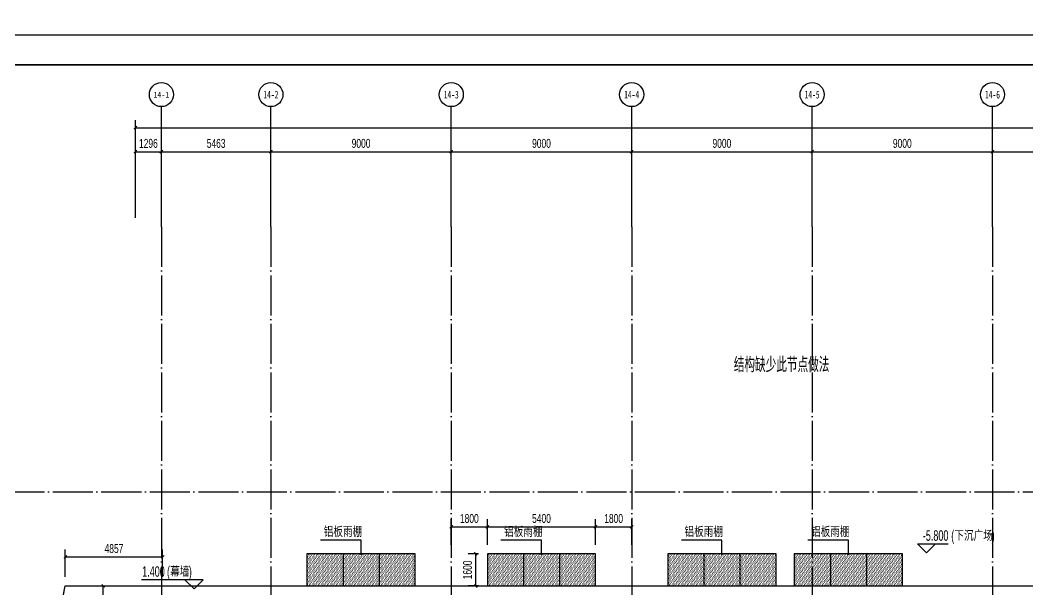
# Model space of a CAD drawing. Extents: x -409435 to 356702, y -107829 to 330904.
# Drawn here: x -7109 to 43164, y 35905 to 64333 of the extents above; entities that cross this region are included whole.
import ezdxf
from ezdxf.enums import TextEntityAlignment as Align
from ezdxf.xclip import XClip

# ---------------------------------------------------------------- set-up
doc = ezdxf.new("R2010")
doc.units = 0
doc.header["$LTSCALE"] = 1000
doc.header["$MEASUREMENT"] = 0
doc.header["$XCLIPFRAME"] = 0
doc.linetypes.add('104-14# 核心筒$0$DOTE', pattern=[2.42, 2, -0.2, 0.02, -0.2])
doc.linetypes.add('X-104 14#平面$0$PHANTOM2', pattern=[1.25, 0.625, -0.125, 0.125, -0.125, 0.125, -0.125])
for name, color, linetype in [('01-标注_尺寸', 124, 'Continuous'), ('104-14# 核心筒$0$01-标注_轴线坐标', 132, 'Continuous'), ('104-14# 核心筒$0$A_AXIS-轴线', 36, '104-14# 核心筒$0$DOTE'), ('104-14# 核心筒$0$AXIS_TEXT', 7, 'Continuous'), ('AXIS_TEXT', 7, 'Continuous'), ('X-104 14#平面$0$01-标注_标高', 200, 'Continuous'), ('X-104 14#平面$0$01-标注_符号', 200, 'Continuous'), ('X-104 14#平面$0$02-TEXT_标注', 130, 'Continuous'), ('X-104 14#平面$0$A-C_玻璃幕墙', 140, 'Continuous'), ('X-104 14#平面$0$A-O_屋面', 201, 'Continuous'), ('X-104 14#平面$0$EH_玻璃', 156, 'Continuous')]:
    doc.layers.add(name, color=color, linetype=linetype)
doc.styles.add('104-14# 核心筒$0$_TCH_AXIS', font='STXIHEI_0.TTF', dxfattribs={"width": 0.8})
doc.styles.add('104-14# 核心筒$0$_TCH_DIM_T3', font='ros.shx', dxfattribs={"width": 0.705882, "bigfont": 'jd.shx'})
doc.styles.add('_TCH_DIM_T3', font='ros.shx', dxfattribs={"width": 0.705882, "bigfont": 'jd.shx'})
doc.styles.add('COMPLEX', font='COMPLEX')
doc.styles.add('X-104 14#平面$0$_TCH_DIM', font='ros.shx', dxfattribs={"width": 0.8, "bigfont": 'jd.shx'})
doc.styles.add('X-104 14#平面$0$_TCH_LABEL', font='ros1.shx', dxfattribs={"width": 0.75, "bigfont": 'jd.shx'})
doc.dimstyles.new('104-14# 核心筒$0$_TCH_ARCH&&150', dxfattribs={"dimtxt": 446.25, "dimasz": 150, "dimexe": 375, "dimexo": 450, "dimgap": 189.375, "dimtad": 1, "dimdec": 0, "dimzin": 0, "dimdsep": 46, "dimtxsty": '104-14# 核心筒$0$_TCH_DIM_T3', "dimblk": '104-14# 核心筒$0$_ArchTick', "dimcen": 0.09, "dimclrt": 7, "dimazin": 2, "dimtfac": 1, "dimtdec": 0, "dimtix": 1, "dimtmove": 2, "dimatfit": 3, "dimfxl": 0, "dimtolj": 1, "dimtzin": 0, "dimarcsym": 0})
doc.dimstyles.new('_TCH_ARCH&&150', dxfattribs={"dimtxt": 446.25, "dimasz": 150, "dimexe": 375, "dimexo": 450, "dimgap": 189.375, "dimtad": 1, "dimdec": 0, "dimzin": 0, "dimdsep": 46, "dimtxsty": '_TCH_DIM_T3', "dimblk": 'ARCHTICK', "dimcen": 0.09, "dimclrt": 7, "dimazin": 2, "dimtfac": 1, "dimtdec": 0, "dimtix": 1, "dimtmove": 2, "dimatfit": 3, "dimfxl": 0, "dimtolj": 1, "dimtzin": 0, "dimarcsym": 0})
pattern_1 = [(45, (0, 0), (-28.0633, 84.1899), [0, -79.375])]

# ---------------------------------------------------------------- blocks, each defined once
blk = doc.blocks.new('图框-A1+1-2')
for points, const_width in [([(0, 0), (1261, 0), (1261, 594), (0, 594)], 0.05), ([(1186, 584), (25, 584), (25, 10), (1186, 10)], 0.5)]:
    blk.add_lwpolyline(points, close=True, dxfattribs=dict(const_width=const_width))
blk = doc.blocks.new('图框-A1+1-4')
at = {"const_width": 0.05}
blk.add_lwpolyline([(0, 0), (1051, 0), (1051, 594), (0, 594)], close=True, dxfattribs=at)
blk = doc.blocks.new('_AXISO')
blk.add_circle((0, 0), 0.5)
at = {"layer": 'AXIS_TEXT', "style": 'COMPLEX', "width": 1.041667}
blk.add_attdef('A', text='', height=0.56, dxfattribs=at).set_placement((-0.25, -0.28), (0.25, -0.28), align=Align.FIT)
blk = doc.blocks.new('104-14# 核心筒$0$_ArchTick')
at = {"color": 0, "linetype": 'ByBlock', "const_width": 0.4}
blk.add_lwpolyline([(-0.5, -0.5), (0.5, 0.5)], dxfattribs=at)
blk = doc.blocks.new('*D2663')
at = {"layer": '104-14# 核心筒$0$01-标注_轴线坐标', "color": 0, "lineweight": -2, "transparency": 16777216}
for p, q in [((-1359, 54468), (-1359, 59343)), ((116900, 54468), (116900, 59343)), ((-1359, 58968), (116900, 58968))]:
    blk.add_line(p, q, dxfattribs=at)
at = {"layer": 'Defpoints', "color": 0, "transparency": 16777216}
for p in [(116900, 58968), (-1359, 54018), (116900, 54018)]:
    blk.add_point(p, dxfattribs=at)
at = {"layer": '104-14# 核心筒$0$01-标注_轴线坐标', "color": 0, "lineweight": -2, "transparency": 16777216, "xscale": 150, "yscale": 150, "zscale": 150, "rotation": 180}
blk.add_blockref('104-14# 核心筒$0$_ArchTick', (-1359, 58968), dxfattribs=at)
at = {"layer": '104-14# 核心筒$0$01-标注_轴线坐标', "color": 0, "lineweight": -2, "transparency": 16777216, "xscale": 150, "yscale": 150, "zscale": 150}
blk.add_blockref('104-14# 核心筒$0$_ArchTick', (116900, 58968), dxfattribs=at)
at = {"layer": '104-14# 核心筒$0$01-标注_轴线坐标', "color": 7, "transparency": 16777216, "insert": (57771, 59381), "char_height": 446.2, "attachment_point": 5, "style": '104-14# 核心筒$0$_TCH_DIM_T3'}
blk.add_mtext('\\A1;118259', dxfattribs=at)
blk = doc.blocks.new('*D2664')
at = {"layer": '104-14# 核心筒$0$01-标注_轴线坐标', "color": 0, "lineweight": -2, "transparency": 16777216}
for p, q in [((-1359, 54468), (-1359, 58143)), ((-63, 54468), (-63, 58143)), ((-1359, 57768), (-63, 57768))]:
    blk.add_line(p, q, dxfattribs=at)
at = {"layer": 'Defpoints', "color": 0, "transparency": 16777216}
for p in [(-63, 57768), (-1359, 54018), (-63, 54018)]:
    blk.add_point(p, dxfattribs=at)
at = {"layer": '104-14# 核心筒$0$01-标注_轴线坐标', "color": 0, "lineweight": -2, "transparency": 16777216, "xscale": 150, "yscale": 150, "zscale": 150, "rotation": 180}
blk.add_blockref('104-14# 核心筒$0$_ArchTick', (-1359, 57768), dxfattribs=at)
at = {"layer": '104-14# 核心筒$0$01-标注_轴线坐标', "color": 0, "lineweight": -2, "transparency": 16777216, "xscale": 150, "yscale": 150, "zscale": 150}
blk.add_blockref('104-14# 核心筒$0$_ArchTick', (-63, 57768), dxfattribs=at)
at = {"layer": '104-14# 核心筒$0$01-标注_轴线坐标', "color": 7, "transparency": 16777216, "insert": (-711, 58181), "char_height": 446.2, "attachment_point": 5, "style": '104-14# 核心筒$0$_TCH_DIM_T3'}
blk.add_mtext('\\A1;1296', dxfattribs=at)
blk = doc.blocks.new('*D2665')
at = {"layer": '104-14# 核心筒$0$01-标注_轴线坐标', "color": 0, "lineweight": -2, "transparency": 16777216}
for p, q in [((-63, 54468), (-63, 58143)), ((5400, 54468), (5400, 58143)), ((-63, 57768), (5400, 57768))]:
    blk.add_line(p, q, dxfattribs=at)
at = {"layer": 'Defpoints', "color": 0, "transparency": 16777216}
for p in [(5400, 57768), (-63, 54018), (5400, 54018)]:
    blk.add_point(p, dxfattribs=at)
at = {"layer": '104-14# 核心筒$0$01-标注_轴线坐标', "color": 0, "lineweight": -2, "transparency": 16777216, "xscale": 150, "yscale": 150, "zscale": 150, "rotation": 180}
blk.add_blockref('104-14# 核心筒$0$_ArchTick', (-63, 57768), dxfattribs=at)
at = {"layer": '104-14# 核心筒$0$01-标注_轴线坐标', "color": 0, "lineweight": -2, "transparency": 16777216, "xscale": 150, "yscale": 150, "zscale": 150}
blk.add_blockref('104-14# 核心筒$0$_ArchTick', (5400, 57768), dxfattribs=at)
at = {"layer": '104-14# 核心筒$0$01-标注_轴线坐标', "color": 7, "transparency": 16777216, "insert": (2669, 58181), "char_height": 446.2, "attachment_point": 5, "style": '104-14# 核心筒$0$_TCH_DIM_T3'}
blk.add_mtext('\\A1;5463', dxfattribs=at)
blk = doc.blocks.new('*D2666')
at = {"layer": '104-14# 核心筒$0$01-标注_轴线坐标', "color": 0, "lineweight": -2, "transparency": 16777216}
for p, q in [((5400, 54468), (5400, 58143)), ((14400, 54468), (14400, 58143)), ((5400, 57768), (14400, 57768))]:
    blk.add_line(p, q, dxfattribs=at)
at = {"layer": 'Defpoints', "color": 0, "transparency": 16777216}
for p in [(14400, 57768), (5400, 54018), (14400, 54018)]:
    blk.add_point(p, dxfattribs=at)
at = {"layer": '104-14# 核心筒$0$01-标注_轴线坐标', "color": 0, "lineweight": -2, "transparency": 16777216, "xscale": 150, "yscale": 150, "zscale": 150, "rotation": 180}
blk.add_blockref('104-14# 核心筒$0$_ArchTick', (5400, 57768), dxfattribs=at)
at = {"layer": '104-14# 核心筒$0$01-标注_轴线坐标', "color": 0, "lineweight": -2, "transparency": 16777216, "xscale": 150, "yscale": 150, "zscale": 150}
blk.add_blockref('104-14# 核心筒$0$_ArchTick', (14400, 57768), dxfattribs=at)
at = {"layer": '104-14# 核心筒$0$01-标注_轴线坐标', "color": 7, "transparency": 16777216, "insert": (9900, 58181), "char_height": 446.2, "attachment_point": 5, "style": '104-14# 核心筒$0$_TCH_DIM_T3'}
blk.add_mtext('\\A1;9000', dxfattribs=at)
blk = doc.blocks.new('*D2667')
at = {"layer": '104-14# 核心筒$0$01-标注_轴线坐标', "color": 0, "lineweight": -2, "transparency": 16777216}
for p, q in [((14400, 54468), (14400, 58143)), ((23400, 54468), (23400, 58143)), ((14400, 57768), (23400, 57768))]:
    blk.add_line(p, q, dxfattribs=at)
at = {"layer": 'Defpoints', "color": 0, "transparency": 16777216}
for p in [(23400, 57768), (14400, 54018), (23400, 54018)]:
    blk.add_point(p, dxfattribs=at)
at = {"layer": '104-14# 核心筒$0$01-标注_轴线坐标', "color": 0, "lineweight": -2, "transparency": 16777216, "xscale": 150, "yscale": 150, "zscale": 150, "rotation": 180}
blk.add_blockref('104-14# 核心筒$0$_ArchTick', (14400, 57768), dxfattribs=at)
at = {"layer": '104-14# 核心筒$0$01-标注_轴线坐标', "color": 0, "lineweight": -2, "transparency": 16777216, "xscale": 150, "yscale": 150, "zscale": 150}
blk.add_blockref('104-14# 核心筒$0$_ArchTick', (23400, 57768), dxfattribs=at)
at = {"layer": '104-14# 核心筒$0$01-标注_轴线坐标', "color": 7, "transparency": 16777216, "insert": (18900, 58181), "char_height": 446.2, "attachment_point": 5, "style": '104-14# 核心筒$0$_TCH_DIM_T3'}
blk.add_mtext('\\A1;9000', dxfattribs=at)
blk = doc.blocks.new('*D2668')
at = {"layer": '104-14# 核心筒$0$01-标注_轴线坐标', "color": 0, "lineweight": -2, "transparency": 16777216}
for p, q in [((23400, 54468), (23400, 58143)), ((32400, 54468), (32400, 58143)), ((23400, 57768), (32400, 57768))]:
    blk.add_line(p, q, dxfattribs=at)
at = {"layer": 'Defpoints', "color": 0, "transparency": 16777216}
for p in [(32400, 57768), (23400, 54018), (32400, 54018)]:
    blk.add_point(p, dxfattribs=at)
at = {"layer": '104-14# 核心筒$0$01-标注_轴线坐标', "color": 0, "lineweight": -2, "transparency": 16777216, "xscale": 150, "yscale": 150, "zscale": 150, "rotation": 180}
blk.add_blockref('104-14# 核心筒$0$_ArchTick', (23400, 57768), dxfattribs=at)
at = {"layer": '104-14# 核心筒$0$01-标注_轴线坐标', "color": 0, "lineweight": -2, "transparency": 16777216, "xscale": 150, "yscale": 150, "zscale": 150}
blk.add_blockref('104-14# 核心筒$0$_ArchTick', (32400, 57768), dxfattribs=at)
at = {"layer": '104-14# 核心筒$0$01-标注_轴线坐标', "color": 7, "transparency": 16777216, "insert": (27900, 58181), "char_height": 446.2, "attachment_point": 5, "style": '104-14# 核心筒$0$_TCH_DIM_T3'}
blk.add_mtext('\\A1;9000', dxfattribs=at)
blk = doc.blocks.new('*D2669')
at = {"layer": '104-14# 核心筒$0$01-标注_轴线坐标', "color": 0, "lineweight": -2, "transparency": 16777216}
for p, q in [((32400, 54468), (32400, 58143)), ((41400, 54468), (41400, 58143)), ((32400, 57768), (41400, 57768))]:
    blk.add_line(p, q, dxfattribs=at)
at = {"layer": 'Defpoints', "color": 0, "transparency": 16777216}
for p in [(41400, 57768), (32400, 54018), (41400, 54018)]:
    blk.add_point(p, dxfattribs=at)
at = {"layer": '104-14# 核心筒$0$01-标注_轴线坐标', "color": 0, "lineweight": -2, "transparency": 16777216, "xscale": 150, "yscale": 150, "zscale": 150, "rotation": 180}
blk.add_blockref('104-14# 核心筒$0$_ArchTick', (32400, 57768), dxfattribs=at)
at = {"layer": '104-14# 核心筒$0$01-标注_轴线坐标', "color": 0, "lineweight": -2, "transparency": 16777216, "xscale": 150, "yscale": 150, "zscale": 150}
blk.add_blockref('104-14# 核心筒$0$_ArchTick', (41400, 57768), dxfattribs=at)
at = {"layer": '104-14# 核心筒$0$01-标注_轴线坐标', "color": 7, "transparency": 16777216, "insert": (36900, 58181), "char_height": 446.2, "attachment_point": 5, "style": '104-14# 核心筒$0$_TCH_DIM_T3'}
blk.add_mtext('\\A1;9000', dxfattribs=at)
blk = doc.blocks.new('*D2670')
at = {"layer": '104-14# 核心筒$0$01-标注_轴线坐标', "color": 0, "lineweight": -2, "transparency": 16777216}
for p, q in [((41400, 54468), (41400, 58143)), ((50400, 54468), (50400, 58143)), ((41400, 57768), (50400, 57768))]:
    blk.add_line(p, q, dxfattribs=at)
at = {"layer": 'Defpoints', "color": 0, "transparency": 16777216}
for p in [(50400, 57768), (41400, 54018), (50400, 54018)]:
    blk.add_point(p, dxfattribs=at)
at = {"layer": '104-14# 核心筒$0$01-标注_轴线坐标', "color": 0, "lineweight": -2, "transparency": 16777216, "xscale": 150, "yscale": 150, "zscale": 150, "rotation": 180}
blk.add_blockref('104-14# 核心筒$0$_ArchTick', (41400, 57768), dxfattribs=at)
at = {"layer": '104-14# 核心筒$0$01-标注_轴线坐标', "color": 0, "lineweight": -2, "transparency": 16777216, "xscale": 150, "yscale": 150, "zscale": 150}
blk.add_blockref('104-14# 核心筒$0$_ArchTick', (50400, 57768), dxfattribs=at)
at = {"layer": '104-14# 核心筒$0$01-标注_轴线坐标', "color": 7, "transparency": 16777216, "insert": (45900, 58181), "char_height": 446.2, "attachment_point": 5, "style": '104-14# 核心筒$0$_TCH_DIM_T3'}
blk.add_mtext('\\A1;9000', dxfattribs=at)
blk = doc.blocks.new('_ArchTick')
at = {"color": 0, "linetype": 'ByBlock', "const_width": 0.4}
blk.add_lwpolyline([(-0.5, -0.5), (0.5, 0.5)], dxfattribs=at)
blk = doc.blocks.new('*D567')
at = {"layer": '01-标注_尺寸', "color": 0, "lineweight": -2, "transparency": 16777216}
for p, q in [((-4857, 36550), (-4857, 37923)), ((0, 36550), (0, 37923)), ((-4857, 37548), (0, 37548))]:
    blk.add_line(p, q, dxfattribs=at)
at = {"layer": 'Defpoints', "color": 0, "transparency": 16777216}
for p in [(0, 37548), (-4857, 36100), (0, 36100)]:
    blk.add_point(p, dxfattribs=at)
at = {"layer": '01-标注_尺寸', "color": 0, "lineweight": -2, "transparency": 16777216, "xscale": 150, "yscale": 150, "zscale": 150, "rotation": 180}
blk.add_blockref('_ArchTick', (-4857, 37548), dxfattribs=at)
at = {"layer": '01-标注_尺寸', "color": 0, "lineweight": -2, "transparency": 16777216, "xscale": 150, "yscale": 150, "zscale": 150}
blk.add_blockref('_ArchTick', (0, 37548), dxfattribs=at)
at = {"layer": '01-标注_尺寸', "color": 7, "transparency": 16777216, "insert": (-2428, 37961), "char_height": 446.2, "attachment_point": 5, "style": '_TCH_DIM_T3'}
blk.add_mtext('\\A1;4857', dxfattribs=at)
blk = doc.blocks.new('*D568')
at = {"layer": '01-标注_尺寸', "color": 0, "lineweight": -2, "transparency": 16777216}
for p, q in [((-4407, 36100), (-2584, 36100)), ((-2959, 31800), (-2959, 36100)), ((-4407, 31800), (-2584, 31800))]:
    blk.add_line(p, q, dxfattribs=at)
at = {"layer": 'Defpoints', "color": 0, "transparency": 16777216}
for p in [(-4857, 36100), (-2959, 36100), (-4857, 31800)]:
    blk.add_point(p, dxfattribs=at)
at = {"layer": '01-标注_尺寸', "color": 0, "lineweight": -2, "transparency": 16777216, "xscale": 150, "yscale": 150, "zscale": 150}
for p, rotation in [((-2959, 36100), 90), ((-2959, 31800), 270)]:
    blk.add_blockref('_ArchTick', p, dxfattribs=dict(at, rotation=rotation))
at = {"layer": '01-标注_尺寸', "color": 7, "transparency": 16777216, "insert": (-3371, 33950), "char_height": 446.2, "attachment_point": 5, "rotation": 90, "style": '_TCH_DIM_T3'}
blk.add_mtext('\\A1;4300', dxfattribs=at)
blk = doc.blocks.new('*D809')
at = {"layer": '01-标注_尺寸', "color": 0, "lineweight": -2, "transparency": 16777216}
for p, q in [((15750, 37700), (15246, 37700)), ((15621, 36100), (15621, 37700)), ((15750, 36100), (15246, 36100))]:
    blk.add_line(p, q, dxfattribs=at)
at = {"layer": 'Defpoints', "color": 0, "transparency": 16777216}
for p in [(15621, 37700), (16200, 37700), (16200, 36100)]:
    blk.add_point(p, dxfattribs=at)
at = {"layer": '01-标注_尺寸', "color": 0, "lineweight": -2, "transparency": 16777216, "xscale": 150, "yscale": 150, "zscale": 150}
for p, rotation in [((15621, 37700), 90), ((15621, 36100), 270)]:
    blk.add_blockref('_ArchTick', p, dxfattribs=dict(at, rotation=rotation))
at = {"layer": '01-标注_尺寸', "color": 7, "transparency": 16777216, "insert": (15209, 36900), "char_height": 446.2, "attachment_point": 5, "rotation": 90, "style": '_TCH_DIM_T3'}
blk.add_mtext('\\A1;1600', dxfattribs=at)
blk = doc.blocks.new('*D810')
at = {"layer": '01-标注_尺寸', "color": 0, "lineweight": -2, "transparency": 16777216}
for p, q in [((14400, 38150), (14400, 39425)), ((16200, 38150), (16200, 39425)), ((14400, 39050), (16200, 39050))]:
    blk.add_line(p, q, dxfattribs=at)
at = {"layer": 'Defpoints', "color": 0, "transparency": 16777216}
for p in [(16200, 39050), (14400, 37700), (16200, 37700)]:
    blk.add_point(p, dxfattribs=at)
at = {"layer": '01-标注_尺寸', "color": 0, "lineweight": -2, "transparency": 16777216, "xscale": 150, "yscale": 150, "zscale": 150, "rotation": 180}
blk.add_blockref('_ArchTick', (14400, 39050), dxfattribs=at)
at = {"layer": '01-标注_尺寸', "color": 0, "lineweight": -2, "transparency": 16777216, "xscale": 150, "yscale": 150, "zscale": 150}
blk.add_blockref('_ArchTick', (16200, 39050), dxfattribs=at)
at = {"layer": '01-标注_尺寸', "color": 7, "transparency": 16777216, "insert": (15300, 39463), "char_height": 446.2, "attachment_point": 5, "style": '_TCH_DIM_T3'}
blk.add_mtext('\\A1;1800', dxfattribs=at)
blk = doc.blocks.new('*D811')
at = {"layer": '01-标注_尺寸', "color": 0, "lineweight": -2, "transparency": 16777216}
for p, q in [((16200, 38150), (16200, 39425)), ((21600, 38150), (21600, 39425)), ((16200, 39050), (21600, 39050))]:
    blk.add_line(p, q, dxfattribs=at)
at = {"layer": 'Defpoints', "color": 0, "transparency": 16777216}
for p in [(21600, 39050), (16200, 37700), (21600, 37700)]:
    blk.add_point(p, dxfattribs=at)
at = {"layer": '01-标注_尺寸', "color": 0, "lineweight": -2, "transparency": 16777216, "xscale": 150, "yscale": 150, "zscale": 150, "rotation": 180}
blk.add_blockref('_ArchTick', (16200, 39050), dxfattribs=at)
at = {"layer": '01-标注_尺寸', "color": 0, "lineweight": -2, "transparency": 16777216, "xscale": 150, "yscale": 150, "zscale": 150}
blk.add_blockref('_ArchTick', (21600, 39050), dxfattribs=at)
at = {"layer": '01-标注_尺寸', "color": 7, "transparency": 16777216, "insert": (18900, 39463), "char_height": 446.2, "attachment_point": 5, "style": '_TCH_DIM_T3'}
blk.add_mtext('\\A1;5400', dxfattribs=at)
blk = doc.blocks.new('*D812')
at = {"layer": '01-标注_尺寸', "color": 0, "lineweight": -2, "transparency": 16777216}
for p, q in [((21600, 38150), (21600, 39425)), ((23400, 38150), (23400, 39425)), ((21600, 39050), (23400, 39050))]:
    blk.add_line(p, q, dxfattribs=at)
at = {"layer": 'Defpoints', "color": 0, "transparency": 16777216}
for p in [(23400, 39050), (21600, 37700), (23400, 37700)]:
    blk.add_point(p, dxfattribs=at)
at = {"layer": '01-标注_尺寸', "color": 0, "lineweight": -2, "transparency": 16777216, "xscale": 150, "yscale": 150, "zscale": 150, "rotation": 180}
blk.add_blockref('_ArchTick', (21600, 39050), dxfattribs=at)
at = {"layer": '01-标注_尺寸', "color": 0, "lineweight": -2, "transparency": 16777216, "xscale": 150, "yscale": 150, "zscale": 150}
blk.add_blockref('_ArchTick', (23400, 39050), dxfattribs=at)
at = {"layer": '01-标注_尺寸', "color": 7, "transparency": 16777216, "insert": (22500, 39463), "char_height": 446.2, "attachment_point": 5, "style": '_TCH_DIM_T3'}
blk.add_mtext('\\A1;1800', dxfattribs=at)
blk = doc.blocks.new('104-14# 核心筒')
at = {"layer": '104-14# 核心筒$0$01-标注_轴线坐标'}
for p, q in [((-62.7, 54018.4), (-62.7, 60018.4)), ((5400, 54018.4), (5400, 60018.4)), ((14400, 54018.4), (14400, 60018.4)), ((23400, 54018.4), (23400, 60018.4)), ((32400, 54018.4), (32400, 60018.4)), ((41400, 54018.4), (41400, 60018.4))]:
    blk.add_line(p, q, dxfattribs=at)
at = {"layer": '104-14# 核心筒$0$A_AXIS-轴线'}
for p, q in [((-62.7, 54018.4), (-62.7, -8545.1)), ((5400, 54018.4), (5400, -8545.1)), ((14400, 54018.4), (14400, -8545.1)), ((23400, 54018.4), (23400, -8545.1)), ((32400, 54018.4), (32400, -8545.1)), ((41400, 54018.4), (41400, -8545.1)), ((-24839, 40800), (120259.9, 40800))]:
    blk.add_line(p, q, dxfattribs=at)
at = {"layer": '104-14# 核心筒$0$01-标注_轴线坐标'}
ref = blk.add_blockref('_AXISO', (-62.7, 60618.4), dxfattribs=dict(at, xscale=1200, yscale=1200, zscale=1200))
ref.add_attrib('A', '14-1', dxfattribs={"layer": '104-14# 核心筒$0$AXIS_TEXT', "height": 291.29, "style": '104-14# 核心筒$0$_TCH_AXIS', "width": 1.266585}).set_placement((-456.6, 60472.7), (331.2, 60472.7), align=Align.FIT)
ref = blk.add_blockref('_AXISO', (5400, 60618.4), dxfattribs=dict(at, xscale=1200, yscale=1200, zscale=1200))
ref.add_attrib('A', '14-2', dxfattribs={"layer": '104-14# 核心筒$0$AXIS_TEXT', "height": 379.62, "style": '104-14# 核心筒$0$_TCH_AXIS', "width": 0.924344}).set_placement((5025.3, 60428.6), (5774.7, 60428.6), align=Align.FIT)
ref = blk.add_blockref('_AXISO', (14400, 60618.4), dxfattribs=dict(at, xscale=1200, yscale=1200, zscale=1200))
ref.add_attrib('A', '14-3', dxfattribs={"layer": '104-14# 核心筒$0$AXIS_TEXT', "height": 387.28, "style": '104-14# 核心筒$0$_TCH_AXIS', "width": 0.901283}).set_placement((14027.3, 60424.7), (14772.7, 60424.7), align=Align.FIT)
ref = blk.add_blockref('_AXISO', (23400, 60618.4), dxfattribs=dict(at, xscale=1200, yscale=1200, zscale=1200))
ref.add_attrib('A', '14-4', dxfattribs={"layer": '104-14# 核心筒$0$AXIS_TEXT', "height": 378.12, "style": '104-14# 核心筒$0$_TCH_AXIS', "width": 0.928925}).set_placement((23025, 60429.3), (23775, 60429.3), align=Align.FIT)
ref = blk.add_blockref('_AXISO', (32400, 60618.4), dxfattribs=dict(at, xscale=1200, yscale=1200, zscale=1200))
ref.add_attrib('A', '14-5', dxfattribs={"layer": '104-14# 核心筒$0$AXIS_TEXT', "height": 388.29, "style": '104-14# 核心筒$0$_TCH_AXIS', "width": 0.898302}).set_placement((32027.6, 60424.2), (32772.4, 60424.2), align=Align.FIT)
ref = blk.add_blockref('_AXISO', (41400, 60618.4), dxfattribs=dict(at, xscale=1200, yscale=1200, zscale=1200))
ref.add_attrib('A', '14-6', dxfattribs={"layer": '104-14# 核心筒$0$AXIS_TEXT', "height": 388.29, "style": '104-14# 核心筒$0$_TCH_AXIS', "width": 0.898302}).set_placement((41027.6, 60424.2), (41772.4, 60424.2), align=Align.FIT)
for p1, p2, distance, picture, middle in [((-1359, 54018.4), (116900.2, 54018.4), 4950, '*D2663', (57770.6, 59380.9)), ((-1359, 54018.4), (-62.7, 54018.4), 3750, '*D2664', (-710.9, 58180.9)), ((-62.7, 54018.4), (5400, 54018.4), 3750, '*D2665', (2668.6, 58180.9)), ((5400, 54018.4), (14400, 54018.4), 3750, '*D2666', (9900, 58180.9)), ((14400, 54018.4), (23400, 54018.4), 3750, '*D2667', (18900, 58180.9)), ((23400, 54018.4), (32400, 54018.4), 3750, '*D2668', (27900, 58180.9)), ((32400, 54018.4), (41400, 54018.4), 3750, '*D2669', (36900, 58180.9)), ((41400, 54018.4), (50400, 54018.4), 3750, '*D2670', (45900, 58180.9))]:
    dim = blk.add_aligned_dim(p1=p1, p2=p2, distance=distance, dimstyle='104-14# 核心筒$0$_TCH_ARCH&&150', dxfattribs=at)
    dim.commit()
    dim.dimension.update_dxf_attribs({"geometry": picture, "text_midpoint": middle})
blk = doc.blocks.new('X-104 14#平面')
at = {"layer": 'X-104 14#平面$0$EH_玻璃'}
h = blk.add_hatch(dxfattribs=at)
h.set_pattern_fill('DOTS', color=256, scale=50, angle=45)
h.set_pattern_definition(pattern_1)
h.paths.add_polyline_path([(12600, 37700), (7200, 37700), (7200, 36100), (12600, 36100)])
h = blk.add_hatch(dxfattribs=at)
h.set_pattern_fill('DOTS', color=256, scale=50, angle=45)
h.set_pattern_definition(pattern_1)
h.paths.add_polyline_path([(21600, 37700), (16200, 37700), (16200, 36100), (21600, 36100)])
h = blk.add_hatch(dxfattribs=at)
h.set_pattern_fill('DOTS', color=256, scale=50, angle=45)
h.set_pattern_definition(pattern_1)
h.paths.add_polyline_path([(30600, 37700), (25200, 37700), (25200, 36100), (30600, 36100)])
h = blk.add_hatch(dxfattribs=at)
h.set_pattern_fill('DOTS', color=256, scale=50, angle=45)
h.set_pattern_definition(pattern_1)
h.paths.add_polyline_path([(36912.9, 37700), (31512.9, 37700), (31512.9, 36100), (36912.9, 36100)])
for points in [[(-18433.5, 63600), (139216.5, 63600), (139216.5, 152700), (-18433.5, 152700)], [(-38664.4, 63600), (150485.6, 63600), (150485.6, -25500), (-38664.4, -25500)]]:
    blk.add_lwpolyline(points, close=True)
at = {"layer": 'X-104 14#平面$0$01-标注_标高'}
for p, q in [((38110, 37745.4), (37660, 38195.4)), ((37660, 38195.4), (39191.9, 38195.4)), ((38110, 37745.4), (38560, 38195.4)), ((2015, 36400), (-1060.2, 36400)), ((1565, 35950), (1115, 36400)), ((1565, 35950), (2015, 36400))]:
    blk.add_line(p, q, dxfattribs=at)
at = {"layer": 'X-104 14#平面$0$01-标注_符号'}
for p, q in [((9900, 38387.2), (7879, 38387.2)), ((9900, 37700), (9900, 38387.2)), ((18900, 38387.2), (16879, 38387.2)), ((18900, 37700), (18900, 38387.2)), ((27900, 38387.2), (25879, 38387.2)), ((27900, 37700), (27900, 38387.2)), ((34212.9, 38387.2), (32191.9, 38387.2)), ((34212.9, 37700), (34212.9, 38387.2))]:
    blk.add_line(p, q, dxfattribs=at)
at = {"layer": 'X-104 14#平面$0$01-标注_符号', "const_width": 60}
for points in [[(9900, 37670, 1), (9900, 37730, 1)], [(18900, 37670, 1), (18900, 37730, 1)], [(27900, 37670, 1), (27900, 37730, 1)], [(34212.9, 37670, 1), (34212.9, 37730, 1)]]:
    blk.add_lwpolyline(points, format="xyb", close=True, dxfattribs=at)
at = {"layer": 'X-104 14#平面$0$A-C_玻璃幕墙'}
for points in [[(12600, 37700), (7200, 37700), (7200, 36100), (12600, 36100)], [(21600, 37700), (16200, 37700), (16200, 36100), (21600, 36100)], [(30600, 37700), (25200, 37700), (25200, 36100), (30600, 36100)], [(36912.9, 37700), (31512.9, 37700), (31512.9, 36100), (36912.9, 36100)]]:
    blk.add_lwpolyline(points, close=True, dxfattribs=at)
for points in [[(9000, 37700), (9000, 36100)], [(10800, 37700), (10800, 36100)], [(18000, 37700), (18000, 36100)], [(19800, 37700), (19800, 36100)], [(27000, 37700), (27000, 36100)], [(28800, 37700), (28800, 36100)], [(33312.9, 37700), (33312.9, 36100)], [(35112.9, 37700), (35112.9, 36100)]]:
    blk.add_lwpolyline(points, dxfattribs=at)
at = {"layer": 'X-104 14#平面$0$A-O_屋面', "linetype": 'X-104 14#平面$0$PHANTOM2', "ltscale": 2}
blk.add_lwpolyline([(116300, 1125.5), (112466, -2800), (-12111.5, -2800), (-10903.8, 3413.1), (-11202.5, 3471.2), (-4857, 36100), (58808.6, 36100), (74837.7, 49550), (86050, 49550), (86050, 51700), (92100, 51702), (92100, 55283.2), (94608.8, 59227.5), (95621.4, 58583.5), (95782.4, 58836.6), (99791.5, 56286.5), (107067.8, 54161.9), (111100, 54161.9), (111100, 52680), (116300, 52680)], close=True, dxfattribs=at)
at = {"layer": 'X-104 14#平面$0$A-O_屋面', "ltscale": 5}
blk.add_lwpolyline([(-11202.5, 3471.2), (-4857, 36100), (58808.6, 36100), (77400, 51700), (93285, 51700)], dxfattribs=at)
ref = blk.add_blockref('104-14# 核心筒', (0, 0))
XClip(ref).set_block_clipping_path([(-38664.3623821461, -25500), (139216.5485069363, 330900)])
at = {"xscale": 150, "yscale": 150, "zscale": 150}
for name, p in [('图框-A1+1-4', (-18433.5, 63600)), ('图框-A1+1-2', (-38664.4, -25500))]:
    blk.add_blockref(name, p, dxfattribs=at)
at = {"layer": 'X-104 14#平面$0$02-TEXT_标注'}
for s, height, style, width, p in [('结构缺少此节点做法', 744.19, 'X-104 14#平面$0$_TCH_LABEL', 0.75, (28492.6, 46765.7)), ('铝板雨棚', 520.93, 'X-104 14#平面$0$_TCH_DIM', 0.8, (8036.5, 38544.7)), ('铝板雨棚', 520.93, 'X-104 14#平面$0$_TCH_DIM', 0.8, (17036.5, 38544.7)), ('铝板雨棚', 520.93, 'X-104 14#平面$0$_TCH_DIM', 0.8, (26036.5, 38544.7)), ('铝板雨棚', 520.93, 'X-104 14#平面$0$_TCH_DIM', 0.8, (32349.4, 38544.7)), ('-5.800', 525, 'X-104 14#平面$0$_TCH_DIM', 0.64, (37926.1, 38352.9)), ('(', 525, 'X-104 14#平面$0$_TCH_DIM', 0.64, (39341.9, 38352.9)), ('下沉广场', 520.93, 'X-104 14#平面$0$_TCH_DIM', 0.8, (39498.7, 38352.9)), (')', 525, 'X-104 14#平面$0$_TCH_DIM', 0.64, (41361.1, 38352.9)), ('1.400', 525, 'X-104 14#平面$0$_TCH_DIM', 0.64, (-1018.8, 36557.5)), ('(', 525, 'X-104 14#平面$0$_TCH_DIM', 0.64, (219.5, 36557.5)), ('幕墙', 520.93, 'X-104 14#平面$0$_TCH_DIM', 0.8, (376.3, 36557.5)), (')', 525, 'X-104 14#平面$0$_TCH_DIM', 0.64, (1307.5, 36557.5))]:
    blk.add_text(s, height=height, dxfattribs=dict(at, style=style, width=width)).set_placement(p)

msp = doc.modelspace()

# ---------------------------------------------------------------- block references
msp.add_blockref('X-104 14#平面', (0, 0))

# ---------------------------------------------------------------- dimensions: what is measured, and where the dimension line sits
at = {"layer": '01-标注_尺寸'}
for p1, p2, distance, picture, middle in [((14400, 37700), (16200, 37700), 1350, '*D810', (15300, 39462.5)), ((16200, 37700), (21600, 37700), 1350, '*D811', (18900, 39462.5)), ((21600, 37700), (23400, 37700), 1350, '*D812', (22500, 39462.5)), ((-4857, 36100), (0, 36100), 1448.2, '*D567', (-2428.5, 37960.7)), ((16200, 36100), (16200, 37700), 578.6, '*D809', (15208.9, 36900)), ((-4857, 31800), (-4857, 36100), -1898.3, '*D568', (-3371.2, 33950))]:
    dim = msp.add_aligned_dim(p1=p1, p2=p2, distance=distance, dimstyle='_TCH_ARCH&&150', dxfattribs=at)
    dim.commit()
    dim.dimension.update_dxf_attribs({"geometry": picture, "text_midpoint": middle})

doc.saveas('drawing.dxf')
